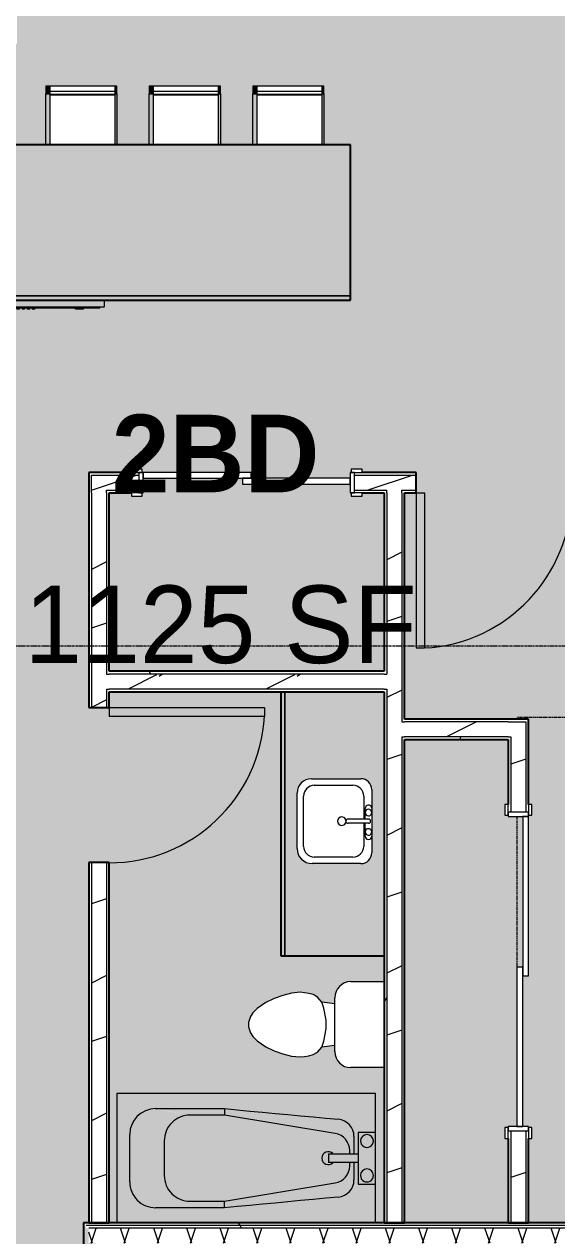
# Model space of a CAD drawing. Header units: inches. Extents: x -4414 to -113, y 9396 to 12816.
# Drawn here: x -2366 to -2242.6, y 10415.8 to 10697 of the extents above; entities that cross this region are included whole.
import ezdxf

# ---------------------------------------------------------------- set-up
doc = ezdxf.new("R2010")
doc.units = ezdxf.units.IN
doc.header["$MEASUREMENT"] = 0
doc.linetypes.add('Dash 1_16_', pattern=[0.125, 0.0625, -0.0625])
doc.linetypes.add('Grid Line 1_2_', pattern=[0.875, 0.5, -0.125, 0.125, -0.125])
for name, color, linetype, lineweight in [('0-1', 7, 'Continuous', 5), ('0-2', 7, 'Continuous', 9), ('A-AREA-IDEN', 2, 'Continuous', 9), ('A-AREA-PATT-5', 254, 'Continuous', 9), ('A-DOOR-1', 7, 'Continuous', 9), ('A-DOOR-2', 90, 'Continuous', 13), ('A-DOOR-FRAM-1', 90, 'Continuous', 13), ('A-WALL', 113, 'Continuous', 9), ('A-WALL-3', 250, 'Continuous', 25), ('A-WALL-4', 7, 'Continuous', 9), ('A-WALL-PATT-1', 8, 'Continuous', 9), ('A-WALL-PATT-2', 7, 'Continuous', 9), ('A-WALL-PATT-3', 111, 'Continuous', 9), ('I-FURN-1', 7, 'Continuous', 9), ('I-FURN-2', 9, 'Continuous', 9), ('I-FURN-HDLN-1', 9, 'Dash 1_16_', 9), ('I-WALL-1', 2, 'Continuous', 25), ('P-SANR-FIXT-1', 7, 'Continuous', 9), ('P-SANR-FIXT-3', 9, 'Continuous', 9), ('Q-CASE-1', 9, 'Continuous', 9), ('Q-CASE-2', 250, 'Continuous', 25), ('Q-CASE-3', 7, 'Continuous', 9), ('Q-SPCQ-1', 7, 'Continuous', 9), ('Q-SPCQ-2', 8, 'Continuous', 9), ('S-GRID-1', 1, 'Grid Line 1_2_', 9)]:
    doc.layers.add(name, color=color, linetype=linetype, lineweight=lineweight)
doc.styles.add('Century Gothic', font='ufonts.com_century-gothic.ttf', dxfattribs={"height": 18})
doc.styles.add('Century Gothic_B', font='GOTHICB.TTF', dxfattribs={"height": 18})
pattern_1 = [(216.87, (12.795, 31.987), (95.9612857, 63.9749714), [15.994, -143.942]), (206.565, (31.987, 22.391), (-31.986981, -31.986924), [35.763, -35.763]), (198.435, (31.987, 6.397), (-63.974746, -31.987128), [20.231, -80.922])]
pattern_2 = [(0, (0, 0), (61.44, 15.36), [2.534, -43.546, 2.534, -43.546, -245.76]), (0, (0, 0), (61.44, 15.36), [-92.16, 2.534, -89.626, 2.534, -43.546, -107.52]), (0, (0, 0), (61.44, 15.36), [-230.4, 2.534, -28.186, 2.534, -74.266]), (120, (23.04, 7.68), (-44.02215, 45.5286), [2.534, -43.546, 2.534, -43.546, -245.76]), (120, (23.04, 7.68), (-44.02215, 45.5286), [-92.16, 2.534, -89.626, 2.534, -43.546, -107.52]), (120, (23.04, 7.68), (-44.02215, 45.5286), [-230.4, 2.534, -28.186, 2.534, -74.266]), (240, (30.72, 38.4), (-17.41785, -60.8886), [2.534, -43.546, 2.534, -43.546, -245.76]), (240, (30.72, 38.4), (-17.41785, -60.8886), [-92.16, 2.534, -89.626, 2.534, -43.546, -107.52]), (240, (30.72, 38.4), (-17.41785, -60.8886), [-230.4, 2.534, -28.186, 2.534, -74.266])]

# ---------------------------------------------------------------- blocks, each defined once
blk = doc.blocks.new('Bed-Standard - King 78_ x 80_-1379907-FLOOR PLAN - 2ND FLOOR')
at = {"layer": 'I-FURN-1'}
for p, q in [((-28.31, 41.8), (49.69, 41.8)), ((-28.31, -38.2), (-28.31, 41.8)), ((49.69, 41.8), (49.69, -38.2)), ((49.69, -24.2), (-28.31, -17.63)), ((-25.31, -24.2), (46.69, -24.2)), ((-25.31, -36.2), (-25.31, -24.2)), ((46.69, -36.2), (46.69, -24.2)), ((-25.31, -36.2), (46.69, -36.2)), ((49.69, -38.2), (-28.31, -38.2))]:
    blk.add_line(p, q, dxfattribs=at)
at = {"layer": 'I-FURN-HDLN-1'}
for p, q in [((-64.31, 77.8), (73.69, 77.8)), ((-64.31, 77.39), (-64.31, 77.8)), ((73.69, 77.8), (73.69, -38.2)), ((-64.31, 19.8), (-64.31, 54.8))]:
    blk.add_line(p, q, dxfattribs=at)
blk = doc.blocks.new('Single-Flush - 36_ x 84_-1372839-FLOOR PLAN - 2ND FLOOR')
at = {"layer": 'A-DOOR-1'}
blk.add_arc((18, 2.37), 36.07, 93.1789, 180, dxfattribs=at)
at = {"layer": 'A-DOOR-2'}
for p, q in [((16, 2.37), (16, 38.39)), ((18, 38.39), (16, 38.39)), ((18, 2.37), (18, 38.39)), ((18, 2.37), (16, 2.37))]:
    blk.add_line(p, q, dxfattribs=at)
blk = doc.blocks.new('OD_CW_Base Cabinet - OD_CW_Base Cabinet-1482722-FLOOR PLAN - 2ND FLOOR')
at = {"layer": 'Q-CASE-1'}
h = blk.add_hatch(color=256, dxfattribs=at)
h.paths.add_polyline_path([(0.74, -11), (129.31, -11), (129.31, 24), (0.74, 24)], flags=0)
h.paths.add_polyline_path([(12.46, -9.79), (12.46, 11.21), (42.46, 11.21), (42.46, -9.79), (40.11, -9.79)], flags=0)
blk.add_hatch(color=256, dxfattribs=at).paths.add_polyline_path([(129.31, -12), (129.31, -11), (0.74, -11), (0.74, -12), (98.4, -12)], flags=0)
at = {"layer": 'Q-CASE-2'}
for p, q in [((129.31, 24), (0.74, 24)), ((0.74, 24), (0.74, -12)), ((129.31, -12), (129.31, 24)), ((0.74, -12), (129.31, -12))]:
    blk.add_line(p, q, dxfattribs=at)
at = {"layer": 'Q-CASE-3'}
for p, q in [((0.74, -11), (0.74, 24)), ((0.74, 24), (129.31, 24)), ((129.31, 24), (129.31, -11)), ((0.74, -12), (0.74, -11)), ((0.74, -11), (129.31, -11)), ((129.31, -11), (0.74, -11)), ((129.31, -11), (129.31, -12)), ((129.31, -12), (0.74, -12))]:
    blk.add_line(p, q, dxfattribs=at)
blk = doc.blocks.new('Bar_Stool_6722_1_ - Bar_Stool_6722_1_-1372833-FLOOR PLAN - 2ND FLOOR')
at = {"layer": 'I-FURN-2'}
for points in [[(0, -0.98), (1, -0.94), (1, 0), (0, 0), (0, -0.94)], [(16.5, -0.98), (16.5, 0), (16, 0), (16, -0.98)], [(0.5, -1.78), (1, -1.73), (1, -0.98), (0, -0.98), (0, -1.78)], [(0, -13.66), (1, -13.66), (1, -1.78), (0, -1.78), (0, -4.67)], [(16.5, -1.78), (16.5, -0.98), (16, -0.98), (16, -1.78)], [(16, -13.66), (16.5, -13.66), (16.5, -1.78), (16, -1.78), (16, -4.67)]]:
    blk.add_hatch(color=256, dxfattribs=at).paths.add_polyline_path(points, flags=0)
at = {"layer": 'I-FURN-1'}
for p, q in [((1, 0), (0, 0)), ((0, 0), (0, -0.98)), ((1, -1.24), (1, 0)), ((16, 0), (1, 0)), ((16, 0), (16, -1.24)), ((0, -0.98), (1, -0.98)), ((0, -0.98), (0, -1.78)), ((0, -1.78), (1, -1.78)), ((0, -13.66), (0, -1.78)), ((1, -1.91), (1, -1.24)), ((16, -1.24), (1, -1.24)), ((1, -1.91), (16, -1.91)), ((1, -2.03), (1, -1.91)), ((1, -13.66), (1, -2.03)), ((1, -2.03), (16, -2.03)), ((16.5, 0), (16, 0)), ((16, -0.98), (16.5, -0.98)), ((16, -1.24), (16, -1.91)), ((16, -1.78), (16.5, -1.78)), ((16, -1.91), (16, -2.03)), ((16, -2.03), (16, -13.66)), ((16.5, -0.98), (16.5, 0)), ((16.5, -1.78), (16.5, -0.98)), ((16.5, -1.78), (16.5, -13.66))]:
    blk.add_line(p, q, dxfattribs=at)
blk = doc.blocks.new('FOLDING_SLIDING CLOSET - 72_ x 80_-1372823-FLOOR PLAN - 2ND FLOOR')
at = {"layer": 'A-DOOR-1'}
for p, q in [((-36.25, 3), (-38.75, 3)), ((-38.75, 3), (-38.75, 2.25)), ((-36.25, 2.25), (-36.25, 3)), ((38.75, 3), (36.25, 3)), ((36.25, 3), (36.25, 2.25)), ((38.75, 2.25), (38.75, 3)), ((-38.75, 2.25), (-36.25, 2.25)), ((36.25, 2.25), (38.75, 2.25)), ((-36.25, -2.5), (-38.75, -2.5)), ((-38.75, -2.5), (-38.75, -3.25)), ((-36.25, -3.25), (-36.25, -2.5)), ((38.75, -2.5), (36.25, -2.5)), ((36.25, -2.5), (36.25, -3.25)), ((38.75, -3.25), (38.75, -2.5)), ((-38.75, -3.25), (-36.25, -3.25)), ((36.25, -3.25), (38.75, -3.25))]:
    blk.add_line(p, q, dxfattribs=at)
at = {"layer": 'A-DOOR-2'}
for p, q in [((1, 2.25), (-36, 2.25)), ((-36, 2.25), (-36, 0.875)), ((-36, 0.875), (1, 0.875)), ((36, 0.875), (-1, 0.875)), ((-1, 0.875), (-1, -0.5)), ((1, 0.875), (1, 2.25)), ((36, -0.5), (36, 0.875)), ((-1, -0.5), (36, -0.5))]:
    blk.add_line(p, q, dxfattribs=at)
at = {"layer": 'A-DOOR-FRAM-1'}
for p, q in [((-36, 2.25), (-37, 2.25)), ((-37, 2.25), (-37, -2.5)), ((-36, -2.5), (-36, 2.25)), ((36, 2.25), (36, -2.5)), ((37, 2.25), (36, 2.25)), ((37, -2.5), (37, 2.25)), ((-37, -2.5), (-36, -2.5)), ((36, -2.5), (37, -2.5))]:
    blk.add_line(p, q, dxfattribs=at)
blk = doc.blocks.new('M_Sink Vanity-Square - 500 x 440mm-1372835-FLOOR PLAN - 2ND FLOOR')
at = {"layer": 'P-SANR-FIXT-1'}
for p, q in [((-5.72, 10.23), (7.14, 10.23)), ((-5.72, 10.23), (7.14, 10.23)), ((-5.22, 8.73), (6.46, 8.73)), ((-9.22, -4.59), (-9.22, 6.73)), ((-9.22, -4.59), (-9.22, 6.73)), ((-7.72, -2.72), (-7.72, 6.23)), ((8.96, 6.23), (8.96, -2.72)), ((10.46, 6.91), (10.46, -4.59)), ((10.46, 6.91), (10.46, -4.59)), ((0.12, -6.33), (0.12, -1.59)), ((1.12, -6.33), (1.12, -1.59)), ((0.12, -5.22), (-5.22, -5.22)), ((-2.88, -5.59), (0.12, -5.59)), ((6.46, -5.22), (1.12, -5.22)), ((1.12, -5.59), (3.62, -5.59)), ((7.96, -7.09), (-6.72, -7.09)), ((7.96, -7.09), (-6.72, -7.09)), ((3.62, -7.09), (-2.88, -7.09))]:
    blk.add_line(p, q, dxfattribs=at)
for centre, radius, start, end in [((-5.72, 6.73), 3.5, 90, 180), ((-5.72, 6.73), 3.5, 90, 180), ((-5.22, 6.23), 2.5, 90, 180), ((6.46, 6.23), 2.5, 360, 90), ((7.14, 6.91), 3.32, 0, 90), ((7.14, 6.91), 3.32, 360, 90), ((0.62, -0.13), 1, 360, 180), ((-5.22, -2.72), 2.5, 180, 270), ((0.62, -0.13), 1, 180, 0), ((0.62, -1.59), 0.5, 360, 180), ((6.46, -2.72), 2.5, 270, 360), ((-6.72, -4.59), 2.5, 180, 270), ((-6.72, -4.59), 2.5, 180, 270), ((-2.88, -6.34), 0.75, 90, 270), ((-1.88, -6.34), 0.75, 360, 180), ((2.62, -6.34), 0.75, 0, 180), ((3.62, -6.34), 0.75, 270, 90), ((7.96, -4.59), 2.5, 270, 0), ((7.96, -4.59), 2.5, 270, 0), ((-1.88, -6.34), 0.75, 180, 0), ((0.62, -6.33), 0.5, 180, 0), ((2.62, -6.34), 0.75, 180, 0)]:
    blk.add_arc(centre, radius, start, end, dxfattribs=at)
blk = doc.blocks.new('Toilet-Domestic-3D - Toilet-Domestic-3D-1352612-FLOOR PLAN - 2ND FLOOR')
at = {"layer": 'P-SANR-FIXT-1'}
for p, q in [((-9.98, 11.75), (-9.98, 19.48)), ((9.98, 19.48), (9.98, 11.75)), ((6.25, 8.02), (-6.25, 8.02)), ((-4.86, 8.02), (-5.21, 5)), ((-1, 6), (-3.84, 5.5)), ((1, 6), (-1, 6)), ((3.84, 5.5), (1, 6)), ((4.86, 8.02), (5.21, 5)), ((-6.97, 3), (-7.24, 2)), ((-6.4, 4), (-6.97, 3)), ((-5.21, 5), (-6.4, 4)), ((-3.84, 5.5), (-5.21, 5)), ((5.21, 5), (3.84, 5.5)), ((6.4, 4), (5.21, 5)), ((6.97, 3), (6.4, 4)), ((7.24, 2), (6.97, 3)), ((-7.41, 1), (-7.5, 0)), ((-7.5, 0), (-7.33, -1.99)), ((-7.24, 2), (-7.41, 1)), ((7.41, 1), (7.24, 2)), ((7.33, -1.99), (7.5, 0)), ((7.5, 0), (7.41, 1)), ((-7.33, -1.99), (-6.79, -4)), ((6.79, -4), (7.33, -1.99)), ((-6.79, -4), (-6.06, -6)), ((6.06, -6), (6.79, -4)), ((-6.06, -6), (-5.13, -8)), ((-5.13, -8), (-3.74, -10)), ((3.74, -10), (5.13, -8)), ((5.13, -8), (6.06, -6)), ((-3.74, -10), (-2.74, -11)), ((-2.74, -11), (-1.87, -11.5)), ((1.87, -11.5), (2.74, -11)), ((2.74, -11), (3.74, -10)), ((-1.87, -11.5), (-0.5, -12)), ((-0.5, -12), (0.5, -12)), ((0.5, -12), (1.87, -11.5))]:
    blk.add_line(p, q, dxfattribs=at)
for centre, start, end in [((-6.25, 11.75), 180, 270), ((6.25, 11.75), 270, 360)]:
    blk.add_arc(centre, 3.73, start, end, dxfattribs=at)
blk = doc.blocks.new('OD_CW_Base Cabinet - OD_CW_Base Cabinet-1372836-FLOOR PLAN - 2ND FLOOR')
at = {"layer": 'Q-CASE-1'}
h = blk.add_hatch(color=256, dxfattribs=at)
h.paths.add_polyline_path([(61.99, 3.8), (61.99, 24), (0.74, 24), (0.74, 1), (61.99, 1)], flags=0)
h.paths.add_polyline_path([(40.61, 14.46), (40.61, 7.3), (40.49, 6.4), (40.14, 5.55), (39.41, 4.69), (38.86, 4.27), (38.02, 3.92), (37.05, 3.8), (24.25, 3.8), (23.39, 3.92), (22.59, 4.25), (21.9, 4.77), (21.37, 5.46), (21.04, 6.26), (20.93, 7.12), (21.01, 19.27), (21.26, 19.88), (21.66, 20.39), (22.18, 20.79), (22.78, 21.04), (23.43, 21.13), (38.76, 21.04), (39.36, 20.79), (39.88, 20.39), (40.28, 19.88), (40.53, 19.27), (40.61, 18.63)], flags=0)
blk.add_hatch(color=256, dxfattribs=at).paths.add_polyline_path([(61.99, 0), (61.99, 1), (0.74, 1), (0.74, 0), (37.05, 0)], flags=0)
at = {"layer": 'Q-CASE-2'}
for p, q in [((61.99, 0), (61.99, 24)), ((0.74, 0), (61.99, 0))]:
    blk.add_line(p, q, dxfattribs=at)
at = {"layer": 'Q-CASE-3'}
for p, q in [((61.99, 24), (61.99, 1)), ((0.74, 1), (61.99, 1)), ((61.99, 1), (0.74, 1)), ((61.99, 0), (0.74, 0)), ((61.99, 1), (61.99, 0))]:
    blk.add_line(p, q, dxfattribs=at)
blk = doc.blocks.new('Bath Tub - Maestro - 60_x30_-1352617-FLOOR PLAN - 2ND FLOOR')
at = {"layer": 'P-SANR-FIXT-3'}
for points in [[(42.36, 30), (0, 30), (0, 21), (4, 21), (4, 16), (5, 16), (5.05, 20.7), (5.21, 21.33), (5.48, 21.94), (5.83, 22.49), (6.27, 22.97), (6.79, 23.38), (7.54, 23.76), (7.98, 23.91), (9.35, 24.09), (35, 26.5), (51.26, 26.47), (52.55, 26.3), (54, 25.7), (55.24, 24.74), (56.2, 23.5), (56.8, 22.05), (57, 20.5), (57, 9.5), (56.91, 8.46), (56.64, 7.45), (56.2, 6.5), (55.6, 5.64), (54.86, 4.9), (54, 4.3), (53.05, 3.86), (52.04, 3.59), (51, 3.5), (35, 3.5), (7.98, 6.09), (7.36, 6.31), (6.79, 6.62), (6.27, 7.03), (5.74, 7.65), (5.48, 8.06), (5.21, 8.67), (5.05, 9.3), (5, 9.96), (5, 14), (4, 13.96), (4, 9), (0, 9), (0, 0), (60, 0), (60, 30), (51.26, 30)], [(35, 26.5), (8.63, 24.03), (9.35, 20.74), (35, 25), (35, 26.23)], [(47.72, 26.5), (35, 26.5), (35, 25), (43, 25), (51, 26.5), (49, 26.5)], [(51, 26.5), (43, 25), (44.55, 24.8), (46, 24.2), (47.24, 23.24), (48.2, 22), (48.8, 20.5), (49, 19), (57, 20.5), (56.8, 22.05), (56.2, 23.5), (55.24, 24.74), (54, 25.7), (52.55, 26.3), (51.26, 26.47)], [(8.63, 24.03), (7.54, 23.76), (7.35, 23.69), (6.74, 23.34), (6.27, 22.97), (5.72, 22.32), (5.48, 21.94), (5.21, 21.33), (5.05, 20.7), (5.05, 19.87), (6, 16.8), (6.24, 18.17), (6.98, 19.41), (8.03, 20.28), (9.35, 20.74), (8.65, 23.91)], [(43, 25), (34.79, 24.97), (9.06, 20.64), (8.03, 20.28), (6.95, 19.38), (6.24, 18.17), (6, 16.8), (6, 16), (10.94, 16), (10.94, 14), (6, 14), (6, 13.2), (6.24, 11.83), (6.98, 10.59), (8.03, 9.72), (9.35, 9.26), (35, 5), (43, 5), (44.55, 5.2), (46.03, 5.83), (47.28, 6.81), (48.2, 8), (48.8, 9.5), (49, 11), (49, 19), (48.8, 20.55), (48.16, 22.05), (47.24, 23.24), (45.75, 24.3), (44.55, 24.8)], [(57, 20.5), (49, 19), (49, 11), (57, 9.5), (57, 19.75)], [(7.54, 16), (4, 16), (4, 14), (10.94, 14), (10.94, 16), (9.13, 16)], [(6, 13.2), (5, 9.96), (5.05, 9.3), (5.24, 8.6), (5.74, 7.65), (5.87, 7.47), (6.33, 6.98), (6.79, 6.62), (7.54, 6.24), (8, 6.08), (8.63, 5.97), (9.35, 9.26), (8.03, 9.72), (6.95, 10.62), (6.24, 11.83), (6.12, 12.51)], [(9.35, 9.26), (8.63, 5.97), (35, 3.5), (35, 5), (14.28, 8.44)], [(49, 11), (48.8, 9.45), (48.12, 7.9), (47.24, 6.76), (46, 5.8), (44.55, 5.2), (43.07, 4.99), (51.26, 3.52), (52.04, 3.59), (53.05, 3.86), (54, 4.3), (54.86, 4.9), (55.72, 5.83), (56.34, 6.81), (56.76, 7.9), (56.93, 8.66), (57, 9.5), (50.46, 10.73)], [(43, 5), (35, 5), (35, 3.5), (51, 3.5), (43.07, 4.99)]]:
    blk.add_hatch(color=256, dxfattribs=at).paths.add_polyline_path(points, flags=0)
h = blk.add_hatch(color=256, dxfattribs=at)
h.paths.add_polyline_path([(4, 21), (0, 21), (0, 9), (4, 9), (4, 20.06)], flags=0)
h.paths.add_polyline_path([(2, 20.5), (2.39, 20.45), (2.75, 20.3), (3.06, 20.06), (3.3, 19.75), (3.45, 19.39), (3.5, 19), (3.33, 18.33), (3.3, 18.25), (3.02, 17.91), (2.75, 17.7), (2.39, 17.55), (2, 17.5), (1.61, 17.55), (1.25, 17.7), (0.94, 17.94), (0.63, 18.41), (0.55, 18.61), (0.5, 19), (0.55, 19.39), (0.7, 19.75), (0.94, 20.06), (1.25, 20.3), (1.61, 20.45)], flags=0)
h.paths.add_polyline_path([(2, 12.5), (2.39, 12.45), (2.75, 12.3), (3.06, 12.06), (3.33, 11.67), (3.45, 11.39), (3.5, 11), (3.45, 10.61), (3.3, 10.25), (3.06, 9.94), (2.75, 9.7), (2.39, 9.55), (2, 9.5), (1.61, 9.55), (1.25, 9.7), (0.94, 9.94), (0.7, 10.25), (0.55, 10.61), (0.5, 11), (0.55, 11.39), (0.7, 11.75), (0.94, 12.06), (1.25, 12.3), (1.61, 12.45)], flags=0)
h = blk.add_hatch(color=256, dxfattribs=at)
h.paths.add_polyline_path([(2, 20.5), (1.61, 20.45), (1.25, 20.3), (0.94, 20.06), (0.7, 19.75), (0.55, 19.39), (0.5, 19), (0.63, 18.41), (0.7, 18.25), (0.94, 17.94), (1.25, 17.7), (1.61, 17.55), (2, 17.5), (2.39, 17.55), (3.02, 17.91), (3.06, 17.94), (3.37, 18.41), (3.45, 18.61), (3.5, 19), (3.45, 19.39), (3.3, 19.75), (3.06, 20.06), (2.75, 20.3), (2.38, 20.45)], flags=0)
h.paths.add_polyline_path([(2, 12.5), (1.61, 12.45), (1.25, 12.3), (0.94, 12.06), (0.7, 11.75), (0.55, 11.39), (0.5, 11), (0.55, 10.61), (0.7, 10.25), (0.94, 9.94), (1.25, 9.7), (1.61, 9.55), (2, 9.5), (2.39, 9.55), (2.75, 9.7), (3.06, 9.94), (3.3, 10.25), (3.45, 10.61), (3.5, 11), (3.33, 11.67), (3.3, 11.75), (3.06, 12.06), (2.75, 12.3), (2.39, 12.45)], flags=0)
h = blk.add_hatch(color=256, dxfattribs=at)
h.paths.add_polyline_path([(5, 20.04), (5.05, 16), (6, 16), (6, 16.8), (5.05, 19.87)], flags=0)
h.paths.add_polyline_path([(5.32, 14), (5, 14), (5.05, 10.13), (6, 13.2), (6, 14), (5.54, 14)], flags=0)
at = {"layer": 'P-SANR-FIXT-1'}
for p, q in [((0, 30), (0, 21)), ((60, 0), (60, 30)), ((35, 26.5), (51, 26.5)), ((35, 26.5), (35, 25)), ((35, 25), (9.35, 20.74)), ((43, 25), (35, 25)), ((4, 21), (0, 21)), ((0, 21), (0, 9)), ((4, 16), (4, 21)), ((5, 16), (5, 20.04)), ((57, 20.5), (57, 9.5)), ((49, 11), (49, 19)), ((4, 14), (4, 16)), ((4, 16), (10.94, 16)), ((6, 16.8), (6, 16)), ((10.94, 14), (10.94, 16)), ((4, 9), (4, 14)), ((10.94, 14), (4, 14)), ((5, 9.96), (5, 14)), ((6, 14), (6, 13.2)), ((0, 9), (0, 0)), ((0, 9), (4, 9)), ((9.35, 9.26), (35, 5)), ((35, 3.5), (35, 5)), ((35, 5), (43, 5)), ((51, 3.5), (35, 3.5)), ((0, 0), (60, 0))]:
    blk.add_line(p, q, dxfattribs=at)
at = {"layer": 'P-SANR-FIXT-1', "flags": 128}
for points in [[(8.63, 24.03), (11.56, 24.3), (14.49, 24.58), (17.42, 24.85), (20.35, 25.13), (23.28, 25.4), (26.21, 25.68), (29.14, 25.95), (32.07, 26.23), (35, 26.5)], [(35, 3.5), (32.07, 3.77), (29.14, 4.05), (26.21, 4.32), (23.28, 4.6), (20.35, 4.87), (17.42, 5.15), (14.49, 5.42), (11.56, 5.7), (8.63, 5.97)]]:
    blk.add_lwpolyline(points, dxfattribs=at)
at = {"layer": 'P-SANR-FIXT-1'}
for centre, radius, start, end in [((51, 20.5), 6, 360, 90), ((9, 20.04), 4, 95.3558, 180), ((43, 19), 6, 360, 90), ((2, 19), 1.5, 360, 180), ((10, 16.8), 4, 99.4223, 180), ((2, 19), 1.5, 180, 360), ((10.94, 15), 1.5, 360, 135), ((10.94, 15), 1.5, 225, 360), ((2, 11), 1.5, 360, 180), ((10, 13.2), 4, 180, 260.5777), ((2, 11), 1.5, 180, 360), ((9, 9.96), 4, 180, 264.6442), ((43, 11), 6, 270, 0), ((51, 9.5), 6, 270, 360)]:
    blk.add_arc(centre, radius, start, end, dxfattribs=at)
blk = doc.blocks.new('Single-Flush - 36_ x 84_-1372824-FLOOR PLAN - 2ND FLOOR')
at = {"layer": 'A-DOOR-1'}
blk.add_arc((18, -2.37), 36.07, 180, 266.8211, dxfattribs=at)
at = {"layer": 'A-DOOR-2'}
for p, q in [((16, -2.37), (16, -38.39)), ((18, -2.37), (16, -2.37)), ((18, -2.37), (18, -38.39)), ((18, -38.39), (16, -38.39))]:
    blk.add_line(p, q, dxfattribs=at)
blk = doc.blocks.new('FOLDING_SLIDING CLOSET - 48_ x 80_-1372832-FLOOR PLAN - 2ND FLOOR')
at = {"layer": 'A-DOOR-1'}
for p, q in [((-24.25, 3), (-26.75, 3)), ((-26.75, 3), (-26.75, 2.25)), ((-24.25, 2.25), (-24.25, 3)), ((26.75, 3), (24.25, 3)), ((24.25, 3), (24.25, 2.25)), ((26.75, 2.25), (26.75, 3)), ((-26.75, 2.25), (-24.25, 2.25)), ((24.25, 2.25), (26.75, 2.25)), ((-24.25, -2.5), (-26.75, -2.5)), ((-26.75, -2.5), (-26.75, -3.25)), ((-24.25, -3.25), (-24.25, -2.5)), ((26.75, -2.5), (24.25, -2.5)), ((24.25, -2.5), (24.25, -3.25)), ((26.75, -3.25), (26.75, -2.5)), ((-26.75, -3.25), (-24.25, -3.25)), ((24.25, -3.25), (26.75, -3.25))]:
    blk.add_line(p, q, dxfattribs=at)
at = {"layer": 'A-DOOR-2'}
for p, q in [((1, 2.25), (-24, 2.25)), ((-24, 2.25), (-24, 0.88)), ((-24, 0.88), (1, 0.88)), ((24, 0.88), (-1, 0.88)), ((-1, 0.88), (-1, -0.5)), ((1, 0.88), (1, 2.25)), ((24, -0.5), (24, 0.88)), ((-1, -0.5), (24, -0.5))]:
    blk.add_line(p, q, dxfattribs=at)
at = {"layer": 'A-DOOR-FRAM-1'}
for p, q in [((-24, 2.25), (-25, 2.25)), ((-25, 2.25), (-25, -2.5)), ((-24, -2.5), (-24, 2.25)), ((24, 2.25), (24, -2.5)), ((25, 2.25), (24, 2.25)), ((25, -2.5), (25, 2.25)), ((-25, -2.5), (-24, -2.5)), ((24, -2.5), (25, -2.5))]:
    blk.add_line(p, q, dxfattribs=at)
blk = doc.blocks.new('Dishwasher_15404 - 34_ counter-1372825-FLOOR PLAN - 2ND FLOOR')
at = {"layer": 'Q-SPCQ-2'}
for points in [[(26.87, -0.2), (26.68, 0), (25.25, 0), (25.25, -24), (25.8, -24), (26.34, -23.86), (26.73, -23.46), (26.87, -22.91), (26.87, -1.09)], [(27.12, -17.53), (27.12, -1.09), (26.87, -1.09), (26.87, -22.91), (27.12, -22.91)], [(27.37, -5.32), (27.37, -4.96), (27.12, -4.96), (27.12, -5.81), (27.37, -5.81), (27.37, -5.55)], [(27.37, -6.06), (27.37, -5.81), (27.12, -5.81), (27.12, -6.66), (27.37, -6.66), (27.37, -6.3)], [(27.37, -16.15), (27.12, -16.15), (27.12, -16.74), (27.37, -16.74)], [(27.37, -17.92), (27.37, -17.33), (27.12, -17.33), (27.12, -17.92)], [(27.37, -19.1), (27.37, -18.51), (27.12, -18.51), (27.12, -19.1)], [(27.37, -19.69), (27.12, -19.69), (27.12, -20.28), (27.37, -20.28)], [(26.87, -23.8), (26.87, -22.93), (26.68, -23.53), (26.34, -23.86), (25.8, -24), (26.68, -24), (26.82, -23.86)]]:
    blk.add_hatch(color=256, dxfattribs=at).paths.add_polyline_path(points, flags=0)
at = {"layer": 'Q-SPCQ-1'}
for p, q in [((26.68, 0), (25.25, 0)), ((26.87, -22.93), (26.87, -0.2)), ((27.12, -1.09), (26.87, -1.09)), ((27.12, -1.09), (27.12, -22.91)), ((27.37, -4.82), (27.12, -4.82)), ((27.37, -4.96), (27.37, -5.81)), ((27.12, -6.79), (27.37, -6.79)), ((27.37, -5.81), (27.37, -6.66)), ((27.37, -16.15), (27.12, -16.15)), ((27.12, -16.74), (27.37, -16.74)), ((27.37, -16.15), (27.37, -16.74)), ((27.37, -17.33), (27.12, -17.33)), ((27.12, -17.92), (27.37, -17.92)), ((27.37, -18.51), (27.12, -18.51)), ((27.12, -19.1), (27.37, -19.1)), ((27.37, -17.33), (27.37, -17.92)), ((27.37, -18.51), (27.37, -19.1)), ((27.37, -19.69), (27.12, -19.69)), ((27.12, -20.28), (27.37, -20.28)), ((27.37, -19.69), (27.37, -20.28)), ((25.25, -24), (25.8, -24)), ((25.8, -24), (26.68, -24)), ((27.12, -22.91), (26.87, -22.91)), ((26.87, -23.8), (26.87, -22.93))]:
    blk.add_line(p, q, dxfattribs=at)
for centre, radius, start, end in [((26.68, -0.2), 0.197, 360, 90), ((26.68, -0.2), 0.197, 15, 75), ((25.8, -22.93), 1.07, 270, 0), ((26.68, -23.8), 0.197, 270, 0)]:
    blk.add_arc(centre, radius, start, end, dxfattribs=at)
blk = doc.blocks.new('1750 Ox - Unit Layouts_rvt-1-FLOOR PLAN - 2ND FLOOR')
at = {"layer": 'A-WALL-PATT-1'}
h = blk.add_hatch(dxfattribs=at)
h.set_pattern_fill('FP_1', color=256, style=0, pattern_type=2)
h.set_pattern_definition(pattern_1)
h.paths.add_polyline_path([(-2071.42, 10588.84), (-2071.42, 10592.34), (-2239.19, 10592.34), (-2239.19, 10588.84), (-2088.1, 10588.84)], flags=0)
h.paths.add_polyline_path([(-2275.19, 10588.84), (-2275.19, 10592.34), (-2289.44, 10592.34), (-2289.44, 10588.84), (-2278.44, 10588.84)], flags=0)
h.paths.add_polyline_path([(-2339.44, 10588.84), (-2339.44, 10592.34), (-2350.44, 10592.34), (-2350.44, 10588.84), (-2346.94, 10588.84)], flags=0)
h = blk.add_hatch(dxfattribs=at)
h.set_pattern_fill('FP_1', color=256, style=0, pattern_type=2)
h.set_pattern_definition(pattern_1)
h.paths.add_polyline_path([(-2350.4, 10418.79), (-2346.94, 10418.79), (-2346.94, 10502.41), (-2350.44, 10502.41), (-2350.44, 10418.79)], flags=0)
h.paths.add_polyline_path([(-2350.44, 10538.41), (-2346.94, 10538.41), (-2346.94, 10588.84), (-2350.44, 10588.84), (-2350.44, 10567.34)], flags=0)
h = blk.add_hatch(dxfattribs=at)
h.set_pattern_fill('FP_1', color=256, style=0, pattern_type=2)
h.set_pattern_definition(pattern_1)
h.paths.add_polyline_path([(-2281.94, 10418.79), (-2278.44, 10418.79), (-2278.44, 10588.84), (-2281.94, 10588.84), (-2281.94, 10427.4)], flags=0)
h = blk.add_hatch(dxfattribs=at)
h.set_pattern_fill('FP_1', color=256, style=0, pattern_type=2)
h.set_pattern_definition(pattern_1)
h.paths.add_polyline_path([(-2346.32, 10542.66), (-2281.94, 10542.66), (-2281.94, 10546.16), (-2346.94, 10546.16), (-2346.94, 10542.66)], flags=0)
h = blk.add_hatch(dxfattribs=at)
h.set_pattern_fill('FP_1', color=256, style=0, pattern_type=2)
h.set_pattern_definition(pattern_1)
h.paths.add_polyline_path([(-2278.44, 10531.6), (-2253.19, 10531.6), (-2253.19, 10535.1), (-2278.44, 10535.1)], flags=0)
h = blk.add_hatch(dxfattribs=at)
h.set_pattern_fill('FP_1', color=256, style=0, pattern_type=2)
h.set_pattern_definition(pattern_1)
h.paths.add_polyline_path([(-2253.19, 10418.79), (-2249.69, 10418.79), (-2249.69, 10440.13), (-2253.19, 10440.13), (-2253.19, 10436.4)], flags=0)
h.paths.add_polyline_path([(-2249.69, 10514.13), (-2249.69, 10535.1), (-2253.19, 10535.1), (-2253.19, 10514.13)], flags=0)
at = {"layer": 'A-WALL-PATT-2'}
h = blk.add_hatch(dxfattribs=at)
h.set_pattern_fill('FP_2', color=256, style=0, pattern_type=2)
h.set_pattern_definition(pattern_2)
h.paths.add_polyline_path([(-2071.42, 10592.34), (-2071.42, 10592.96), (-2232.63, 10592.96), (-2232.63, 10592.34), (-2073.53, 10592.34)], flags=0)
h.paths.add_polyline_path([(-2239.19, 10592.34), (-2236.13, 10592.34), (-2236.13, 10592.96), (-2239.19, 10592.96)], flags=0)
h.paths.add_polyline_path([(-2281.94, 10592.34), (-2275.19, 10592.34), (-2275.19, 10592.96), (-2289.44, 10592.96), (-2289.44, 10592.34)], flags=0)
h.paths.add_polyline_path([(-2350.44, 10592.34), (-2339.44, 10592.34), (-2339.44, 10592.96), (-2351.07, 10592.96), (-2351.07, 10592.34)], flags=0)
h = blk.add_hatch(dxfattribs=at)
h.set_pattern_fill('FP_2', color=256, style=0, pattern_type=2)
h.set_pattern_definition(pattern_2)
h.paths.add_polyline_path([(-2232.01, 10588.21), (-2100.32, 10588.21), (-2100.32, 10588.84), (-2239.19, 10588.84), (-2239.19, 10588.21), (-2232.63, 10588.21)], flags=0)
h.paths.add_polyline_path([(-2096.2, 10588.21), (-2071.42, 10588.21), (-2071.42, 10588.84), (-2096.82, 10588.84), (-2096.82, 10588.21)], flags=0)
h.paths.add_polyline_path([(-2289.44, 10588.21), (-2281.94, 10588.21), (-2281.94, 10588.84), (-2289.44, 10588.84)], flags=0)
h.paths.add_polyline_path([(-2275.19, 10588.21), (-2275.19, 10588.84), (-2278.44, 10588.84), (-2278.44, 10588.21), (-2277.82, 10588.21)], flags=0)
h.paths.add_polyline_path([(-2339.44, 10588.21), (-2339.44, 10588.84), (-2346.94, 10588.84), (-2346.94, 10588.21), (-2341.19, 10588.21)], flags=0)
h = blk.add_hatch(dxfattribs=at)
h.set_pattern_fill('FP_2', color=256, style=0, pattern_type=2)
h.set_pattern_definition(pattern_2)
h.paths.add_polyline_path([(-2282.57, 10418.79), (-2281.94, 10418.79), (-2281.94, 10542.66), (-2282.57, 10542.66), (-2282.57, 10422.56)], flags=0)
h.paths.add_polyline_path([(-2281.94, 10546.16), (-2281.94, 10588.21), (-2282.57, 10588.21), (-2282.57, 10546.16)], flags=0)
h = blk.add_hatch(dxfattribs=at)
h.set_pattern_fill('FP_2', color=256, style=0, pattern_type=2)
h.set_pattern_definition(pattern_2)
h.paths.add_polyline_path([(-2321.26, 10546.16), (-2282.57, 10546.16), (-2282.57, 10546.79), (-2346.32, 10546.79), (-2346.32, 10546.16)], flags=0)
h = blk.add_hatch(dxfattribs=at)
h.set_pattern_fill('FP_2', color=256, style=0, pattern_type=2)
h.set_pattern_definition(pattern_2)
h.paths.add_polyline_path([(-2262.97, 10530.97), (-2253.82, 10530.97), (-2253.82, 10531.6), (-2277.82, 10531.6), (-2277.82, 10530.97)], flags=0)
at = {"layer": 'A-WALL-3'}
for p, q in [((-2341.19, 10592.96), (-2351.07, 10592.96)), ((-2351.07, 10592.96), (-2351.07, 10592.34)), ((-2351.07, 10592.34), (-2351.07, 10588.21)), ((-2275.19, 10592.96), (-2287.69, 10592.96)), ((-2275.19, 10588.21), (-2275.19, 10592.96)), ((-2351.07, 10588.21), (-2351.07, 10538.41)), ((-2346.32, 10588.21), (-2341.19, 10588.21)), ((-2346.32, 10546.79), (-2346.32, 10588.21)), ((-2287.69, 10588.21), (-2282.57, 10588.21)), ((-2282.57, 10588.21), (-2282.57, 10546.79)), ((-2277.82, 10588.21), (-2275.19, 10588.21)), ((-2277.82, 10535.72), (-2277.82, 10588.21)), ((-2282.57, 10546.79), (-2346.32, 10546.79)), ((-2346.32, 10538.41), (-2346.32, 10542.04)), ((-2346.32, 10542.04), (-2282.57, 10542.04)), ((-2282.57, 10542.04), (-2282.57, 10418.79)), ((-2351.07, 10538.41), (-2346.32, 10538.41)), ((-2253.82, 10535.72), (-2277.82, 10535.72)), ((-2249.69, 10535.72), (-2253.82, 10535.72)), ((-2249.07, 10535.72), (-2249.69, 10535.72)), ((-2249.07, 10515.88), (-2249.07, 10535.72)), ((-2277.82, 10530.97), (-2253.82, 10530.97)), ((-2277.82, 10418.79), (-2277.82, 10530.97)), ((-2253.82, 10530.97), (-2253.82, 10515.88)), ((-2346.32, 10502.41), (-2351.07, 10502.41)), ((-2351.07, 10502.41), (-2351.07, 10418.79)), ((-2346.32, 10418.79), (-2346.32, 10502.41)), ((-2253.82, 10438.38), (-2253.82, 10418.79)), ((-2249.07, 10418.79), (-2249.07, 10438.38)), ((-2351.07, 10418.79), (-2346.32, 10418.79)), ((-2282.57, 10418.79), (-2277.82, 10418.79)), ((-2253.82, 10418.79), (-2249.07, 10418.79))]:
    blk.add_line(p, q, dxfattribs=at)
at = {"layer": 'A-WALL-4'}
for p, q in [((-2350.44, 10592.34), (-2339.44, 10592.34)), ((-2350.44, 10588.84), (-2350.44, 10592.34)), ((-2289.44, 10592.34), (-2275.19, 10592.34)), ((-2350.44, 10588.21), (-2350.44, 10588.84)), ((-2350.44, 10588.21), (-2350.44, 10538.41)), ((-2346.94, 10588.84), (-2339.44, 10588.84)), ((-2346.94, 10588.21), (-2346.94, 10588.84)), ((-2346.94, 10588.21), (-2346.94, 10546.16)), ((-2289.44, 10588.84), (-2281.94, 10588.84)), ((-2281.94, 10588.21), (-2281.94, 10588.84)), ((-2281.94, 10588.21), (-2281.94, 10546.16)), ((-2278.44, 10588.84), (-2275.19, 10588.84)), ((-2278.44, 10588.21), (-2278.44, 10588.84)), ((-2278.44, 10588.21), (-2278.44, 10535.1)), ((-2346.94, 10546.16), (-2346.32, 10546.16)), ((-2282.57, 10546.16), (-2346.32, 10546.16)), ((-2282.57, 10546.16), (-2281.94, 10546.16)), ((-2346.94, 10542.66), (-2346.94, 10538.41)), ((-2346.94, 10542.66), (-2346.32, 10542.66)), ((-2282.57, 10542.66), (-2346.32, 10542.66)), ((-2282.57, 10542.66), (-2281.94, 10542.66)), ((-2281.94, 10542.66), (-2281.94, 10418.79)), ((-2278.44, 10535.1), (-2277.82, 10535.1)), ((-2253.82, 10535.1), (-2277.82, 10535.1)), ((-2253.82, 10535.1), (-2253.19, 10535.1)), ((-2253.19, 10535.1), (-2249.69, 10535.1)), ((-2249.69, 10535.1), (-2249.69, 10514.13)), ((-2278.44, 10531.6), (-2277.82, 10531.6)), ((-2278.44, 10531.6), (-2278.44, 10418.79)), ((-2253.82, 10531.6), (-2277.82, 10531.6)), ((-2253.82, 10531.6), (-2253.19, 10531.6)), ((-2253.19, 10531.6), (-2253.19, 10514.13)), ((-2350.44, 10502.41), (-2350.44, 10418.79)), ((-2346.94, 10502.41), (-2346.94, 10418.79)), ((-2253.19, 10440.13), (-2253.19, 10418.79)), ((-2249.69, 10440.13), (-2249.69, 10418.79))]:
    blk.add_line(p, q, dxfattribs=at)
at = {"layer": '0-2'}
for name, p in [('Bar_Stool_6722_1_ - Bar_Stool_6722_1_-1372833-FLOOR PLAN - 2ND FLOOR', (-2361.04, 10682.62)), ('Bar_Stool_6722_1_ - Bar_Stool_6722_1_-1372833-FLOOR PLAN - 2ND FLOOR', (-2337.04, 10682.62)), ('Bar_Stool_6722_1_ - Bar_Stool_6722_1_-1372833-FLOOR PLAN - 2ND FLOOR', (-2313.04, 10682.62)), ('OD_CW_Base Cabinet - OD_CW_Base Cabinet-1482722-FLOOR PLAN - 2ND FLOOR', (-2419.66, 10644.96)), ('FOLDING_SLIDING CLOSET - 48_ x 80_-1372832-FLOOR PLAN - 2ND FLOOR', (-2314.44, 10590.71)), ('Bed-Standard - King 78_ x 80_-1379907-FLOOR PLAN - 2ND FLOOR', (-2187.42, 10458.33))]:
    blk.add_blockref(name, p, dxfattribs=at)
for name, p, rotation in [('Dishwasher_15404 - 34_ counter-1372825-FLOOR PLAN - 2ND FLOOR', (-2347.44, 10658.21), 269.9999999999984), ('Single-Flush - 36_ x 84_-1372839-FLOOR PLAN - 2ND FLOOR', (-2257.19, 10590.59), 180), ('OD_CW_Base Cabinet - OD_CW_Base Cabinet-1372836-FLOOR PLAN - 2ND FLOOR', (-2306.57, 10542.78), 269.9999999999964), ('Single-Flush - 36_ x 84_-1372824-FLOOR PLAN - 2ND FLOOR', (-2348.69, 10520.41), 90.00000000000084), ('M_Sink Vanity-Square - 500 x 440mm-1372835-FLOOR PLAN - 2ND FLOOR', (-2292.54, 10511.39), 89.99999999999723), ('FOLDING_SLIDING CLOSET - 72_ x 80_-1372823-FLOOR PLAN - 2ND FLOOR', (-2251.32, 10477.13), 269.9999999999971), ('Toilet-Domestic-3D - Toilet-Domestic-3D-1352612-FLOOR PLAN - 2ND FLOOR', (-2302.05, 10464.79), 269.9999999999981), ('Bath Tub - Maestro - 60_x30_-1352617-FLOOR PLAN - 2ND FLOOR', (-2284.57, 10448.79), 180)]:
    blk.add_blockref(name, p, dxfattribs=dict(at, rotation=rotation))

msp = doc.modelspace()

# ---------------------------------------------------------------- hatches: boundary and pattern name
at = {"layer": 'A-AREA-PATT-5'}
h = msp.add_hatch(color=256, dxfattribs=at)
h.paths.add_polyline_path([(-2351.069374, 10395.964396), (-2351.069374, 10412.789396), (-2349.319374, 10412.789396), (-2349.319374, 10414.039396), (-2351.069374, 10414.039396), (-2351.069374, 10417.539396), (-2351.694374, 10417.539396), (-2351.694374, 10418.164396), (-2352.319374, 10418.164396), (-2352.319374, 10418.789396), (-2351.069374, 10418.789396), (-2351.069374, 10502.414396), (-2346.319374, 10502.414396), (-2346.319374, 10418.789396), (-2344.569374, 10418.789396), (-2344.569374, 10448.789396), (-2284.569374, 10448.789396), (-2284.569374, 10418.789396), (-2282.569374, 10418.789396), (-2282.569374, 10454.813175), (-2290.295596, 10454.813175), (-2291.260013, 10454.940142), (-2292.158707, 10455.312394), (-2292.930433, 10455.90456), (-2293.522599, 10456.676285), (-2293.89485, 10457.574979), (-2294.021818, 10458.615704), (-2294.021818, 10459.927733), (-2297.045596, 10459.580016), (-2298.045596, 10458.388263), (-2299.045596, 10457.821499), (-2300.555117, 10457.463708), (-2302.045596, 10457.289396), (-2304.037985, 10457.463708), (-2306.686595, 10458.23495), (-2308.045596, 10458.729586), (-2310.093303, 10459.695296), (-2312.045596, 10461.049632), (-2313.045596, 10462.049632), (-2313.545596, 10462.915657), (-2314.045596, 10464.289396), (-2314.045596, 10465.289396), (-2313.545596, 10466.663135), (-2313.045596, 10467.52916), (-2312.045596, 10468.52916), (-2310.045596, 10469.916591), (-2308.045596, 10470.849207), (-2305.569374, 10471.70475), (-2304.037985, 10472.115085), (-2302.045596, 10472.289396), (-2300.555117, 10472.115085), (-2300.045596, 10472.025242), (-2299.045596, 10471.757293), (-2298.045596, 10471.190529), (-2297.045596, 10469.998776), (-2294.021818, 10469.651059), (-2294.021818, 10471.039396), (-2293.89485, 10472.003813), (-2293.522599, 10472.902507), (-2292.930433, 10473.674233), (-2292.114345, 10474.284774), (-2291.260013, 10474.63865), (-2290.254412, 10474.765618), (-2282.569374, 10474.765618), (-2282.569374, 10480.789396), (-2306.569374, 10480.789396), (-2306.569374, 10542.039396), (-2346.319374, 10542.039396), (-2346.319374, 10538.414396), (-2351.069374, 10538.414396), (-2351.069374, 10592.964396), (-2341.194374, 10592.964396), (-2341.194374, 10593.714396), (-2338.694374, 10593.714396), (-2338.694374, 10592.964396), (-2313.444374, 10592.964396), (-2313.444374, 10591.589396), (-2290.444374, 10591.589396), (-2290.444374, 10592.964396), (-2290.194374, 10592.964396), (-2290.194374, 10593.714396), (-2287.694374, 10593.714396), (-2287.694374, 10592.964396), (-2275.194374, 10592.964396), (-2275.194374, 10588.214396), (-2277.819374, 10588.214396), (-2277.819374, 10535.720056), (-2249.069374, 10535.720056), (-2249.069374, 10515.87827), (-2248.319374, 10515.87827), (-2248.319374, 10513.37827), (-2249.069374, 10513.37827), (-2249.069374, 10476.12827), (-2250.444374, 10476.12827), (-2250.444374, 10441.12827), (-2249.069374, 10441.12827), (-2249.069374, 10440.87827), (-2248.319374, 10440.87827), (-2248.319374, 10438.37827), (-2249.069374, 10438.37827), (-2249.069374, 10418.789396), (-2070.798737, 10418.789396), (-2070.798737, 10550.189396), (-2100.948737, 10550.189396), (-2100.948737, 10556.576896), (-2096.198737, 10556.576896), (-2096.198737, 10554.939396), (-2070.798737, 10554.939396), (-2070.798737, 10557.451896), (-2091.173737, 10557.451896), (-2091.173737, 10558.561731), (-2091.673737, 10558.639396), (-2091.673737, 10559.092061), (-2091.173737, 10559.092061), (-2091.173737, 10575.637191), (-2091.673737, 10575.701896), (-2091.673737, 10575.766601), (-2091.173737, 10575.766601), (-2091.173737, 10585.451896), (-2070.798737, 10585.451896), (-2070.798737, 10594.964396), (-2100.798737, 10594.964396), (-2100.798737, 10654.964396), (-2193.001624, 10654.964396), (-2193.001624, 10659.714396), (-2191.371076, 10659.714396), (-2191.371076, 10694.464396), (-2184.121076, 10694.464396), (-2184.121076, 10695.214396), (-2181.621076, 10695.214396), (-2181.621076, 10694.464396), (-2144.371076, 10694.464396), (-2144.371076, 10693.089396), (-2109.371076, 10693.089396), (-2109.371076, 10694.464396), (-2109.121076, 10694.464396), (-2109.121076, 10695.214396), (-2106.621076, 10695.214396), (-2106.621076, 10694.464396), (-2071.423737, 10694.464396), (-2071.423737, 10689.714396), (-2106.621076, 10689.714396), (-2106.621076, 10688.964396), (-2109.121076, 10688.964396), (-2109.121076, 10689.714396), (-2109.371076, 10689.714396), (-2109.371076, 10691.714396), (-2146.371076, 10691.714396), (-2146.391845, 10693.089396), (-2181.371076, 10693.089396), (-2181.371076, 10689.714396), (-2181.621076, 10689.714396), (-2181.621076, 10688.964396), (-2184.121076, 10688.964396), (-2184.121076, 10689.714396), (-2186.621076, 10689.714396), (-2186.621076, 10659.714396), (-2071.423737, 10659.714396), (-2071.423737, 10654.964396), (-2070.798737, 10654.964396), (-2070.798737, 10848.701896), (-2442.923737, 10848.701896), (-2442.923737, 10668.964396), (-2361.040377, 10668.964396), (-2361.040377, 10682.621466), (-2344.540377, 10682.621466), (-2344.540377, 10668.964396), (-2337.040377, 10668.964396), (-2337.040377, 10682.621466), (-2320.540377, 10682.621466), (-2320.540377, 10668.964396), (-2313.040377, 10668.964396), (-2313.040377, 10682.621466), (-2296.540377, 10682.621466), (-2296.540377, 10668.964396), (-2290.354113, 10668.964396), (-2290.354113, 10632.964396), (-2347.444374, 10632.964396), (-2347.444374, 10631.536247), (-2347.641225, 10631.339396), (-2348.53732, 10631.339396), (-2348.53732, 10631.089396), (-2352.400281, 10631.089396), (-2352.400281, 10630.839396), (-2354.105055, 10630.839396), (-2354.105055, 10631.089396), (-2363.59441, 10631.089396), (-2363.59441, 10630.839396), (-2364.184961, 10630.839396), (-2364.184961, 10631.089396), (-2364.775512, 10631.089396), (-2364.775512, 10630.839396), (-2365.366063, 10630.839396), (-2365.366063, 10631.089396), (-2365.956615, 10631.089396), (-2365.956615, 10630.839396), (-2366.547166, 10630.839396), (-2366.547166, 10631.089396), (-2367.137717, 10631.089396), (-2367.137717, 10630.839396), (-2367.728268, 10630.839396), (-2367.728268, 10631.089396), (-2370.351443, 10631.089396), (-2370.372524, 10631.339396), (-2371.300774, 10631.392646), (-2371.444374, 10631.536247), (-2371.444374, 10632.964396), (-2418.923737, 10632.964396), (-2418.923737, 10602.964396), (-2418.548737, 10602.964396), (-2418.548737, 10578.964396), (-2418.923737, 10578.964396), (-2418.923737, 10575.714396), (-2410.923737, 10575.714396), (-2410.923737, 10539.964396), (-2413.658515, 10539.964396), (-2413.658515, 10534.576896), (-2418.408515, 10534.576896), (-2418.408515, 10535.214396), (-2442.923737, 10535.214396), (-2442.923737, 10503.939396), (-2418.408515, 10503.939396), (-2418.408515, 10504.576896), (-2413.658515, 10504.576896), (-2413.658515, 10499.189396), (-2442.923737, 10499.189396), (-2442.923737, 10436.789396), (-2443.923737, 10436.789396), (-2443.923737, 10434.789396), (-2445.861237, 10434.789396), (-2445.861237, 10398.789396), (-2443.923737, 10398.789396), (-2443.923737, 10396.789396), (-2442.923737, 10396.789396), (-2442.923737, 10396.589396), (-2351.694374, 10396.589396), (-2351.694374, 10395.964396)], flags=0)
h.paths.add_polyline_path([(-2442.923737, 10398.789396), (-2443.923737, 10398.789396), (-2443.923737, 10400.539396), (-2407.923737, 10400.539396), (-2407.923737, 10398.789396), (-2437.836845, 10398.789396)], flags=0)
h.paths.add_polyline_path([(-2277.819374, 10418.789396), (-2253.819374, 10418.789396), (-2253.819374, 10438.37827), (-2254.569374, 10438.37827), (-2254.569374, 10440.87827), (-2253.819374, 10440.87827), (-2253.819374, 10441.12827), (-2251.819374, 10441.12827), (-2251.819374, 10478.12827), (-2250.444374, 10478.12827), (-2250.444374, 10513.12827), (-2253.819374, 10513.12827), (-2253.819374, 10513.37827), (-2254.569374, 10513.37827), (-2254.569374, 10515.87827), (-2253.819374, 10515.87827), (-2253.819374, 10530.970056), (-2277.819374, 10530.970056), (-2277.819374, 10427.402734)], flags=0)
h.paths.add_polyline_path([(-2215.729398, 10420.12827), (-2215.729398, 10500.12827), (-2137.729398, 10500.12827), (-2137.729398, 10420.12827), (-2146.391845, 10420.12827)], flags=0)
h.paths.add_polyline_path([(-2116.729398, 10420.62827), (-2134.729398, 10420.62827), (-2134.729398, 10438.62827), (-2116.729398, 10438.62827)], flags=0)
h.paths.add_polyline_path([(-2236.661237, 10420.62827), (-2236.661237, 10438.62827), (-2218.661237, 10438.62827), (-2218.661237, 10420.62827)], flags=0)
h.paths.add_polyline_path([(-2442.923737, 10539.964396), (-2440.923737, 10539.964396), (-2440.923737, 10575.714396), (-2442.923737, 10575.714396), (-2442.923737, 10567.337171)], flags=0)
h.paths.add_polyline_path([(-2282.569374, 10546.789396), (-2282.569374, 10588.214396), (-2287.694374, 10588.214396), (-2287.694374, 10587.464396), (-2290.194374, 10587.464396), (-2290.194374, 10588.214396), (-2290.444374, 10588.214396), (-2290.444374, 10590.214396), (-2315.444374, 10590.214396), (-2315.444374, 10591.589396), (-2338.444374, 10591.589396), (-2338.444374, 10588.214396), (-2338.694374, 10588.214396), (-2338.694374, 10587.464396), (-2341.194374, 10587.464396), (-2341.194374, 10588.214396), (-2346.319374, 10588.214396), (-2346.319374, 10546.789396), (-2305.569374, 10546.789396)], flags=0)
h.paths.add_polyline_path([(-2096.198737, 10586.576896), (-2100.948737, 10586.576896), (-2100.948737, 10588.214396), (-2239.194374, 10588.214396), (-2239.194374, 10592.964396), (-2236.757173, 10592.964396), (-2236.757173, 10662.714396), (-2232.007173, 10662.714396), (-2232.007173, 10659.714396), (-2229.001624, 10659.714396), (-2229.001624, 10654.964396), (-2232.007173, 10654.964396), (-2232.007173, 10616.964396), (-2132.798737, 10616.964396), (-2132.798737, 10592.964396), (-2126.774958, 10592.964396), (-2126.774958, 10600.690618), (-2126.64799, 10601.655035), (-2126.275739, 10602.553728), (-2125.683573, 10603.325454), (-2124.911847, 10603.91762), (-2124.013154, 10604.289871), (-2122.420516, 10604.416839), (-2121.6604, 10604.416839), (-2122.008116, 10607.440618), (-2123.19987, 10608.440618), (-2123.766634, 10609.440618), (-2124.124425, 10610.950138), (-2124.298737, 10612.440618), (-2124.124425, 10614.433007), (-2123.586488, 10616.440618), (-2122.858547, 10618.440618), (-2121.925932, 10620.440618), (-2120.538501, 10622.440618), (-2119.538501, 10623.440618), (-2118.672475, 10623.940618), (-2117.247345, 10624.440618), (-2116.298737, 10624.440618), (-2114.924998, 10623.940618), (-2114.058973, 10623.440618), (-2113.058973, 10622.440618), (-2111.671542, 10620.440618), (-2110.738926, 10618.440618), (-2110.010986, 10616.440618), (-2109.473048, 10614.433007), (-2109.298737, 10612.440618), (-2109.473048, 10610.950138), (-2109.575403, 10610.393921), (-2109.83084, 10609.440618), (-2110.397603, 10608.440618), (-2111.589357, 10607.440618), (-2111.937074, 10604.416839), (-2110.548737, 10604.416839), (-2109.58432, 10604.289871), (-2108.685626, 10603.91762), (-2107.9139, 10603.325454), (-2107.321734, 10602.553728), (-2106.949483, 10601.655035), (-2106.822515, 10600.690618), (-2106.822515, 10592.964396), (-2071.423737, 10592.964396), (-2071.423737, 10588.214396), (-2096.198737, 10588.214396)], flags=0)
h.paths.add_polyline_path([(-2415.694872, 10692.426151), (-2415.694872, 10727.426151), (-2409.694872, 10727.426151), (-2409.694872, 10728.426151), (-2373.694872, 10728.426151), (-2373.694872, 10727.426151), (-2367.694872, 10727.426151), (-2367.694872, 10692.426151), (-2387.922994, 10692.426151)], flags=0)
h.paths.add_polyline_path([(-2236.132173, 10698.714396), (-2236.757173, 10698.714396), (-2236.757173, 10848.514396), (-2232.007173, 10848.514396), (-2232.007173, 10698.714396), (-2232.632173, 10698.714396)], flags=0)
h.paths.add_polyline_path([(-2228.818781, 10725.582558), (-2228.818781, 10743.582558), (-2210.818781, 10743.582558), (-2210.818781, 10725.582558)], flags=0)
h.paths.add_polyline_path([(-2349.220834, 10739.489396), (-2363.369872, 10739.564171), (-2363.369872, 10745.489396), (-2364.369872, 10745.489396), (-2364.369872, 10817.489396), (-2363.369872, 10817.489396), (-2363.369872, 10823.489396), (-2328.369872, 10823.489396), (-2328.369872, 10739.489396), (-2335.869872, 10739.489396)], flags=0)
h.paths.add_polyline_path([(-2425.369872, 10741.979129), (-2441.494872, 10741.979129), (-2441.494872, 10813.979129), (-2425.369872, 10813.979129), (-2425.369872, 10795.979129), (-2429.369872, 10795.979129), (-2429.369872, 10759.979129), (-2425.369872, 10759.979129), (-2425.369872, 10742.416629)], flags=0)
h.paths.add_polyline_path([(-2229.186237, 10746.514396), (-2229.318781, 10746.514396), (-2229.318781, 10824.514396), (-2149.318781, 10824.514396), (-2149.318781, 10746.514396), (-2228.818781, 10746.514396)], flags=0)
h.paths.add_polyline_path([(-2379.547845, 10748.489396), (-2409.369872, 10748.489396), (-2409.369872, 10808.489396), (-2379.369872, 10808.489396), (-2379.369872, 10748.489396)], flags=0)
h.paths.add_polyline_path([(-2210.818781, 10827.514396), (-2228.818781, 10827.514396), (-2228.818781, 10845.514396), (-2210.818781, 10845.514396)], flags=0)
at = {"layer": 'A-WALL-PATT-3'}
h = msp.add_hatch(dxfattribs=at)
h.set_pattern_fill('FP_2', color=256, style=0, pattern_type=2)
h.set_pattern_definition(pattern_2)
h.paths.add_polyline_path([(-2134.729398, 10418.164396), (-2070.798737, 10418.164396), (-2070.798737, 10418.789396), (-2352.319374, 10418.789396), (-2352.319374, 10418.164396), (-2137.729398, 10418.164396)], flags=0)
h = msp.add_hatch(dxfattribs=at)
h.set_pattern_fill('FP_2', color=256, style=0, pattern_type=2)
h.set_pattern_definition(pattern_2)
h.paths.add_polyline_path([(-2070.798737, 10417.539396), (-2070.173737, 10417.539396), (-2070.173737, 10418.164396), (-2351.694374, 10418.164396), (-2351.694374, 10417.539396), (-2070.800551, 10417.539396)], flags=0)
h = msp.add_hatch(dxfattribs=at)
h.set_pattern_fill('FP_3', color=256, style=0, pattern_type=2)
h.set_pattern_definition([(161.57, (0.96, 0.96), (-7.6802237, -0.0009796), [0, -54.643, 6.067, 0]), (18.43, (-0.96, 0.96), (-7.6802237, 0.0009796), [0, -54.643, 6.067, 0]), (108.43, (0.96, 0.96), (3.8382953, -19.2013653), [18.211, -42.499]), (71.57, (-0.96, 0.96), (3.8382953, 19.2013653), [18.211, -42.499])])
h.paths.add_polyline_path([(-2070.173737, 10414.039396), (-2070.217796, 10417.539396), (-2351.069374, 10417.539396), (-2351.069374, 10414.039396), (-2070.798737, 10414.039396)], flags=0)

# ---------------------------------------------------------------- linework, layer by layer
at = {"layer": 'A-WALL'}
for p, q in [((-2070.173737, 10418.164396), (-2351.694374, 10418.164396)), ((-2070.173737, 10417.539396), (-2351.069374, 10417.539396))]:
    msp.add_line(p, q, dxfattribs=at)
at = {"layer": 'I-WALL-1'}
for p, q in [((-2070.798737, 10418.789396), (-2352.319374, 10418.789396)), ((-2352.319374, 10418.789396), (-2352.319374, 10412.789396))]:
    msp.add_line(p, q, dxfattribs=at)
at = {"layer": 'S-GRID-1'}
msp.add_line((-464.451044, 10552.589396), (-4316.340834, 10552.589396), dxfattribs=at)

# ---------------------------------------------------------------- block references
at = {"layer": '0-1'}
msp.add_blockref('1750 Ox - Unit Layouts_rvt-1-FLOOR PLAN - 2ND FLOOR', (0, 0), dxfattribs=at)

# ---------------------------------------------------------------- texts
at = {"layer": 'A-AREA-IDEN', "char_height": 18, "attachment_point": 1}
for s, insert, width, style in [('2BD', (-2345.725152, 10606.339131), 57.57, 'Century Gothic_B'), ('1125 SF', (-2365.98342, 10566.698286), 106.656, 'Century Gothic')]:
    msp.add_mtext(s, dxfattribs=dict(at, insert=insert, width=width, style=style))

doc.saveas('drawing.dxf')
